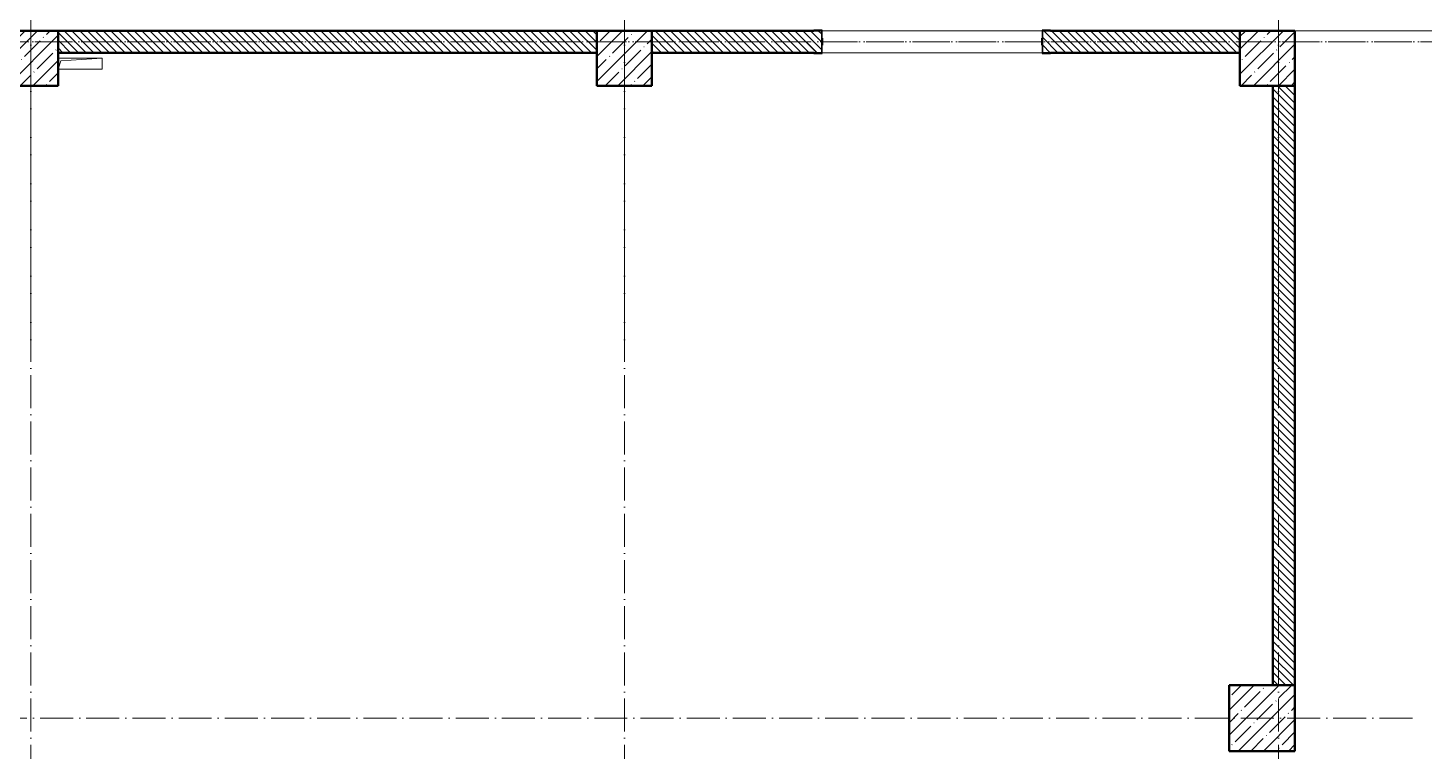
# Model space of a CAD drawing. Header units: millimetres. Extents: x -12989 to 629078, y -109036 to 555275.
# Drawn here: x 120985 to 133684, y 100095 to 106670 of the extents above; entities that cross this region are included whole.
import ezdxf

# ---------------------------------------------------------------- set-up
doc = ezdxf.new("R2010")
doc.units = ezdxf.units.MM
doc.linetypes.add('50_200_ШТРИХ_1Т_ш5_п1_п1_', pattern=[700, 500, -100, 0, -100])
for name, color, linetype, lineweight in [('A-FLOR-____-OTLN', 7, 'Continuous', 9), ('A-GENM-____-MCUT', 7, 'Continuous', 25), ('A-GENM-____-OTLN', 7, 'Continuous', 9), ('A-GENM-____-OTLN-1', 7, 'Continuous', 25), ('A-WALL-____-MCUT', 7, 'Continuous', 13), ('A-WALL-____-MCUT-2', 7, 'Continuous', 50), ('A-WALL-____-PATT-1', 7, 'Continuous', 9), ('I-WALL-____-OTLN', 7, 'Continuous', 9), ('S-COLS-____-MCUT', 7, 'Continuous', 50), ('S-COLS-____-OTLN', 7, 'Continuous', 9), ('S-GRID-____-OTLN-1', 7, '50_200_ШТРИХ_1Т_ш5_п1_п1_', 9)]:
    doc.layers.add(name, color=color, linetype=linetype, lineweight=lineweight)
pattern_1 = [(135, (43259.71, 63713.66), (-35.35534, -35.35534), [])]
pattern_2 = [(45, (-89000, -42681.04), (-114.04925, 114.04925), []), (45, (-88885.95, -42681.04), (-114.04925, 114.04925), [201.613, -40.323, 3.353, -36.97])]
pattern_3 = [(45, (-77750, -42681.04), (-114.04925, 114.04925), []), (45, (-77635.95, -42681.04), (-114.04925, 114.04925), [201.613, -40.323, 3.353, -36.97])]
pattern_4 = [(45, (-83150, -42681.04), (-114.04925, 114.04925), []), (45, (-83035.95, -42681.04), (-114.04925, 114.04925), [201.613, -40.323, 3.353, -36.97])]
pattern_5 = [(135, (43259.71, 63713.66), (-35.35534, -35.35534), [])]

# ---------------------------------------------------------------- blocks, each defined once
blk = doc.blocks.new('BSC_Колонна _Прямоугольная - 500х500-V32-АР1_План отверстий 2 этажа в осях 1-64_Ю-ЯЯ')
at = {"layer": 'S-COLS-____-OTLN'}
h = blk.add_hatch(dxfattribs=at)
h.set_pattern_fill('FP_42', color=256, style=0, pattern_type=2)
h.set_pattern_definition(pattern_2)
h.paths.add_polyline_path([(-250, -250), (250, -250), (250, 250), (-250, 250)], flags=0)
at = {"layer": 'S-COLS-____-MCUT'}
for p, q in [((250, 250), (-250, 250)), ((-250, 250), (-250, -250)), ((250, -250), (250, 250)), ((-250, -250), (250, -250))]:
    blk.add_line(p, q, dxfattribs=at)
blk = doc.blocks.new('BSC_Колонна _Прямоугольная - 500х500-V33-АР1_План отверстий 2 этажа в осях 1-64_Ю-ЯЯ')
at = {"layer": 'S-COLS-____-OTLN'}
h = blk.add_hatch(dxfattribs=at)
h.set_pattern_fill('FP_43', color=256, style=0, pattern_type=2)
h.set_pattern_definition(pattern_3)
h.paths.add_polyline_path([(-250, -250), (250, -250), (250, 250), (-250, 250)], flags=0)
at = {"layer": 'S-COLS-____-MCUT'}
for p, q in [((250, 250), (-250, 250)), ((-250, 250), (-250, -250)), ((250, -250), (250, 250)), ((-250, -250), (250, -250))]:
    blk.add_line(p, q, dxfattribs=at)
blk = doc.blocks.new('BSC_Колонна _Прямоугольная - 500х500-V34-АР1_План отверстий 2 этажа в осях 1-64_Ю-ЯЯ')
at = {"layer": 'S-COLS-____-OTLN'}
h = blk.add_hatch(dxfattribs=at)
h.set_pattern_fill('FP_44', color=256, style=0, pattern_type=2)
h.set_pattern_definition(pattern_4)
h.paths.add_polyline_path([(-250, -250), (250, -250), (250, 250), (-250, 250)], flags=0)
at = {"layer": 'S-COLS-____-MCUT'}
for p, q in [((250, 250), (-250, 250)), ((-250, 250), (-250, -250)), ((250, -250), (250, 250)), ((-250, -250), (250, -250))]:
    blk.add_line(p, q, dxfattribs=at)
blk = doc.blocks.new('Фахверк_СКБ_Уголок - 200_3380-28509457-АР1_План отверстий 2 этажа в осях 1-64_Ю-ЯЯ')
at = {"layer": 'A-GENM-____-MCUT'}
for p, q in [((200, 156), (125, 156)), ((125, 156), (125, 81)), ((131, 81), (131, 150)), ((131, 150), (200, 150)), ((200, 150), (200, 156)), ((125, 81), (131, 81)), ((131, 19), (125, 19)), ((125, 19), (125, -56)), ((131, -50), (131, 19)), ((125, -56), (200, -56)), ((200, -50), (131, -50)), ((200, -56), (200, -50))]:
    blk.add_line(p, q, dxfattribs=at)
blk = doc.blocks.new('154_Стойка_СКБ_Уголок - СМ-2180_200-28268025-АР1_План отверстий 2 этажа в осях 1-64_Ю-ЯЯ')
at = {"layer": 'A-GENM-____-MCUT'}
for p, q in [((125, 156), (125, 81)), ((200, 156), (125, 156)), ((131, 81), (131, 150)), ((131, 150), (200, 150)), ((200, 150), (200, 156)), ((125, 81), (131, 81)), ((131, 19), (125, 19)), ((125, 19), (125, -56)), ((131, -50), (131, 19)), ((125, -56), (200, -56)), ((200, -50), (131, -50)), ((200, -56), (200, -50))]:
    blk.add_line(p, q, dxfattribs=at)
blk = doc.blocks.new('AR_Отверстие прямоугольное _в плите_ - AR_Отверстие прямоугольное _в плите_-30511579-АР1_План отверстий 2 этажа в осях 1-64_Ю-ЯЯ')
at = {"layer": 'A-GENM-____-OTLN'}
for p, q in [((200, 50), (-200, 50)), ((-200, -50), (-175, 25)), ((-175, 25), (200, 50)), ((200, -50), (200, 50)), ((-200, -50), (200, -50))]:
    blk.add_line(p, q, dxfattribs=at)
blk = doc.blocks.new('BSC_Колонна _Прямоугольная - 500х500-25642906-АР1_План отверстий 2 этажа в осях 1-64_А-ГГ')
at = {"layer": 'S-COLS-____-OTLN'}
h = blk.add_hatch(dxfattribs=at)
h.set_pattern_fill('FP_35', color=256, style=0, pattern_type=2)
h.set_pattern_definition(pattern_2)
h.paths.add_polyline_path([(-250, -250), (250, -250), (250, 250), (-250, 250)], flags=0)
at = {"layer": 'S-COLS-____-MCUT'}
for p, q in [((250, 250), (-250, 250)), ((-250, 250), (-250, -250)), ((250, -250), (250, 250)), ((-250, -250), (250, -250))]:
    blk.add_line(p, q, dxfattribs=at)
blk = doc.blocks.new('BSC_Колонна _Прямоугольная - 600х600-26981669-АР1_План отверстий 2 этажа в осях 1-64_А-ГГ')
at = {"layer": 'S-COLS-____-OTLN'}
h = blk.add_hatch(dxfattribs=at)
h.set_pattern_fill('FP_41', color=256, style=0, pattern_type=2)
h.set_pattern_definition([(45, (-88950, -36681.04), (-114.04925, 114.04925), []), (45, (-88835.95, -36681.04), (-114.04925, 114.04925), [201.613, -40.323, 3.353, -36.97])])
h.paths.add_polyline_path([(-300, -300), (300, -300), (300, 300), (-300, 300)], flags=0)
at = {"layer": 'S-COLS-____-MCUT'}
for p, q in [((300, 300), (-300, 300)), ((-300, 300), (-300, -300)), ((300, -300), (300, 300)), ((-300, -300), (300, -300))]:
    blk.add_line(p, q, dxfattribs=at)
blk = doc.blocks.new('BSC_Колонна _Прямоугольная - 500х500-V16-АР1_План отверстий 2 этажа в осях 1-64_А-ГГ')
at = {"layer": 'S-COLS-____-OTLN'}
h = blk.add_hatch(dxfattribs=at)
h.set_pattern_fill('FP_45', color=256, style=0, pattern_type=2)
h.set_pattern_definition(pattern_3)
h.paths.add_polyline_path([(-250, -250), (250, -250), (250, 250), (-250, 250)], flags=0)
at = {"layer": 'S-COLS-____-MCUT'}
for p, q in [((250, 250), (-250, 250)), ((-250, 250), (-250, -250)), ((250, -250), (250, 250)), ((-250, -250), (250, -250))]:
    blk.add_line(p, q, dxfattribs=at)
blk = doc.blocks.new('BSC_Колонна _Прямоугольная - 500х500-V17-АР1_План отверстий 2 этажа в осях 1-64_А-ГГ')
at = {"layer": 'S-COLS-____-OTLN'}
h = blk.add_hatch(dxfattribs=at)
h.set_pattern_fill('FP_46', color=256, style=0, pattern_type=2)
h.set_pattern_definition(pattern_4)
h.paths.add_polyline_path([(-250, -250), (250, -250), (250, 250), (-250, 250)], flags=0)
at = {"layer": 'S-COLS-____-MCUT'}
for p, q in [((250, 250), (-250, 250)), ((-250, 250), (-250, -250)), ((250, -250), (250, 250)), ((-250, -250), (250, -250))]:
    blk.add_line(p, q, dxfattribs=at)
blk = doc.blocks.new('Фахверк_СКБ_Уголок - 200_3380-28509457-АР1_План отверстий 2 этажа в осях 1-64_А-ГГ')
at = {"layer": 'A-GENM-____-MCUT'}
for p, q in [((200, 156), (125, 156)), ((125, 156), (125, 81)), ((131, 81), (131, 150)), ((131, 150), (200, 150)), ((200, 150), (200, 156)), ((125, 81), (131, 81)), ((131, 19), (125, 19)), ((125, 19), (125, -56)), ((131, -50), (131, 19)), ((125, -56), (200, -56)), ((200, -50), (131, -50)), ((200, -56), (200, -50))]:
    blk.add_line(p, q, dxfattribs=at)
blk = doc.blocks.new('154_Стойка_СКБ_Уголок - СМ-2180_200-28268025-АР1_План отверстий 2 этажа в осях 1-64_А-ГГ')
at = {"layer": 'A-GENM-____-MCUT'}
for p, q in [((125, 156), (125, 81)), ((200, 156), (125, 156)), ((131, 81), (131, 150)), ((131, 150), (200, 150)), ((200, 150), (200, 156)), ((125, 81), (131, 81)), ((131, 19), (125, 19)), ((125, 19), (125, -56)), ((131, -50), (131, 19)), ((125, -56), (200, -56)), ((200, -50), (131, -50)), ((200, -56), (200, -50))]:
    blk.add_line(p, q, dxfattribs=at)
blk = doc.blocks.new('AR_Отверстие прямоугольное _в плите_ - AR_Отверстие прямоугольное _в плите_-30511579-АР1_План отверстий 2 этажа в осях 1-64_А-ГГ')
at = {"layer": 'A-GENM-____-OTLN'}
for p, q in [((200, 50), (-200, 50)), ((-200, -50), (-175, 25)), ((-175, 25), (200, 50)), ((200, -50), (200, 50)), ((-200, -50), (200, -50))]:
    blk.add_line(p, q, dxfattribs=at)
blk = doc.blocks.new('2этаж')
at = {"layer": 'S-GRID-____-OTLN-1', "color": 251, "ltscale": 0.6, "true_color": 0x636466}
for p, q in [((62158.3, 549908.8), (62158.3, 498997)), ((67558.3, 549908.8), (67558.3, 498997)), ((73508.3, 549908.8), (73508.3, 498997)), ((62158.3, 508896.9), (62158.3, 467585.8)), ((67558.3, 508896.9), (67558.3, 470838.7)), ((73508.3, 508896.9), (73508.3, 454533.3)), ((51735.1, 501847), (88482.7, 501847)), ((53374.4, 501847), (88482.7, 501847)), ((74727.1, 495697), (51735.1, 495697))]:
    blk.add_line(p, q, dxfattribs=at)

msp = doc.modelspace()

# ---------------------------------------------------------------- hatches: boundary and pattern name
at = {"layer": 'A-WALL-____-PATT-1'}
h = msp.add_hatch(dxfattribs=at)
h.set_pattern_fill('FP_6', color=256, style=0, pattern_type=2)
h.set_pattern_definition(pattern_1)
h.paths.add_polyline_path([(126159.7115, 106444.7006), (126159.7115, 106644.7006), (121259.7115, 106644.7006), (121259.7115, 106444.7006), (124549.5611, 106444.7006)], flags=0)
h = msp.add_hatch(dxfattribs=at)
h.set_pattern_fill('FP_6', color=256, style=0, pattern_type=2)
h.set_pattern_definition(pattern_5)
h.paths.add_polyline_path([(126159.7115, 106444.7006), (126159.7115, 106644.7006), (121259.7115, 106644.7006), (121259.7115, 106444.7006), (124549.3791, 106444.7006)], flags=0)
h = msp.add_hatch(dxfattribs=at)
h.set_pattern_fill('FP_6', color=256, style=0, pattern_type=2)
h.set_pattern_definition(pattern_1)
h.paths.add_polyline_path([(132009.7115, 106444.7006), (132009.7115, 106644.7006), (130215.7115, 106644.7006), (130215.7115, 106575.7006), (130209.7115, 106575.7006), (130209.7115, 106513.7006), (130215.7115, 106513.7006), (130215.7115, 106444.7006), (131619.5637, 106444.7006)], flags=0)
h.paths.add_polyline_path([(128084.5624, 106444.7006), (128203.7115, 106445.4748), (128203.7115, 106513.7006), (128209.7115, 106513.7006), (128209.7115, 106575.7006), (128203.7115, 106575.7006), (128203.7115, 106644.7006), (126659.7115, 106644.7006), (126659.7115, 106444.7006)], flags=0)
h = msp.add_hatch(dxfattribs=at)
h.set_pattern_fill('FP_6', color=256, style=0, pattern_type=2)
h.set_pattern_definition(pattern_5)
h.paths.add_polyline_path([(132009.7115, 106444.7006), (132009.7115, 106644.7006), (130215.7115, 106644.7006), (130215.7115, 106575.7006), (130209.7115, 106575.7006), (130209.7115, 106513.7006), (130215.7115, 106513.7006), (130215.7115, 106444.7006), (131619.2363, 106444.7006)], flags=0)
h.paths.add_polyline_path([(128203.7115, 106444.7006), (128203.7115, 106513.7006), (128209.7115, 106513.7006), (128209.7115, 106575.7006), (128203.7115, 106575.7006), (128203.7115, 106644.7006), (126659.7115, 106644.7006), (126659.7115, 106444.7006), (128134.7115, 106444.7006)], flags=0)
h = msp.add_hatch(dxfattribs=at)
h.set_pattern_fill('FP_6', color=256, style=0, pattern_type=2)
h.set_pattern_definition(pattern_1)
h.paths.add_polyline_path([(132509.7115, 105194.7006), (132509.7115, 106144.7006), (132309.7115, 106144.7006), (132309.7115, 105194.7006)], flags=0)
h = msp.add_hatch(dxfattribs=at)
h.set_pattern_fill('FP_6', color=256, style=0, pattern_type=2)
h.set_pattern_definition(pattern_5)
h.paths.add_polyline_path([(132509.7115, 100694.7006), (132509.7115, 106144.7006), (132309.7115, 106144.7006), (132309.7115, 100694.7006)], flags=0)

# ---------------------------------------------------------------- linework, layer by layer
at = {"layer": 'A-FLOR-____-OTLN'}
msp.add_line((135959.7115, 106644.7006), (132509.7115, 106644.7006), dxfattribs=at)
msp.add_line((135959.7115, 106644.7006), (132509.7115, 106644.7006), dxfattribs=at)
at = {"layer": 'A-WALL-____-MCUT'}
for p, q in [((126159.7115, 106644.7006), (121259.7115, 106644.7006)), ((128134.7115, 106644.7006), (126659.7115, 106644.7006)), ((128209.7115, 106513.7006), (128209.7115, 106575.7006)), ((130209.7115, 106575.7006), (130209.7115, 106513.7006)), ((132009.7115, 106644.7006), (130284.7115, 106644.7006)), ((121259.7115, 106444.7006), (126159.7115, 106444.7006)), ((126659.7115, 106444.7006), (128134.7115, 106444.7006)), ((130284.7115, 106444.7006), (132009.7115, 106444.7006)), ((132309.7115, 106144.7006), (132309.7115, 105194.7006)), ((132509.7115, 105194.7006), (132509.7115, 106144.7006))]:
    msp.add_line(p, q, dxfattribs=at)
at = {"layer": 'A-WALL-____-MCUT-2'}
for p, q in [((126159.7115, 106644.7006), (121259.7115, 106644.7006)), ((128134.7115, 106644.7006), (126659.7115, 106644.7006)), ((128209.7115, 106513.7006), (128209.7115, 106575.7006)), ((130209.7115, 106575.7006), (130209.7115, 106513.7006)), ((132009.7115, 106644.7006), (130284.7115, 106644.7006)), ((121259.7115, 106444.7006), (126159.7115, 106444.7006)), ((126659.7115, 106444.7006), (128134.7115, 106444.7006)), ((130284.7115, 106444.7006), (132009.7115, 106444.7006)), ((132309.7115, 106144.7006), (132309.7115, 100694.7006)), ((132509.7115, 100694.7006), (132509.7115, 106144.7006))]:
    msp.add_line(p, q, dxfattribs=at)
at = {"layer": 'I-WALL-____-OTLN'}
for p, q in [((128209.7115, 106644.7006), (130209.7115, 106644.7006)), ((128209.7115, 106644.7006), (130209.7115, 106644.7006)), ((130209.7115, 106444.7006), (128209.7115, 106444.7006)), ((130209.7115, 106444.7006), (128209.7115, 106444.7006))]:
    msp.add_line(p, q, dxfattribs=at)

# ---------------------------------------------------------------- block references
msp.add_blockref('2этаж', (58851.3748, -395302.2823))
at = {"layer": 'A-GENM-____-OTLN'}
for name in ['AR_Отверстие прямоугольное _в плите_ - AR_Отверстие прямоугольное _в плите_-30511579-АР1_План отверстий 2 этажа в осях 1-64_Ю-ЯЯ', 'AR_Отверстие прямоугольное _в плите_ - AR_Отверстие прямоугольное _в плите_-30511579-АР1_План отверстий 2 этажа в осях 1-64_А-ГГ']:
    msp.add_blockref(name, (121459.7115, 106344.7006), dxfattribs=at)
at = {"layer": 'A-GENM-____-OTLN-1', "rotation": 180}
for name in ['Фахверк_СКБ_Уголок - 200_3380-28509457-АР1_План отверстий 2 этажа в осях 1-64_Ю-ЯЯ', 'Фахверк_СКБ_Уголок - 200_3380-28509457-АР1_План отверстий 2 этажа в осях 1-64_А-ГГ']:
    msp.add_blockref(name, (128334.7115, 106594.7006), dxfattribs=at)
at = {"layer": 'A-GENM-____-OTLN-1'}
for name in ['154_Стойка_СКБ_Уголок - СМ-2180_200-28268025-АР1_План отверстий 2 этажа в осях 1-64_Ю-ЯЯ', '154_Стойка_СКБ_Уголок - СМ-2180_200-28268025-АР1_План отверстий 2 этажа в осях 1-64_А-ГГ']:
    msp.add_blockref(name, (130084.7115, 106494.7006), dxfattribs=at)
at = {"layer": 'S-COLS-____-OTLN'}
for name, p in [('BSC_Колонна _Прямоугольная - 500х500-V33-АР1_План отверстий 2 этажа в осях 1-64_Ю-ЯЯ', (121009.7115, 106394.7006)), ('BSC_Колонна _Прямоугольная - 500х500-V16-АР1_План отверстий 2 этажа в осях 1-64_А-ГГ', (121009.7115, 106394.7006)), ('BSC_Колонна _Прямоугольная - 500х500-V34-АР1_План отверстий 2 этажа в осях 1-64_Ю-ЯЯ', (126409.7115, 106394.7006)), ('BSC_Колонна _Прямоугольная - 500х500-V17-АР1_План отверстий 2 этажа в осях 1-64_А-ГГ', (126409.7115, 106394.7006)), ('BSC_Колонна _Прямоугольная - 500х500-V32-АР1_План отверстий 2 этажа в осях 1-64_Ю-ЯЯ', (132259.7115, 106394.7006)), ('BSC_Колонна _Прямоугольная - 500х500-25642906-АР1_План отверстий 2 этажа в осях 1-64_А-ГГ', (132259.7115, 106394.7006)), ('BSC_Колонна _Прямоугольная - 600х600-26981669-АР1_План отверстий 2 этажа в осях 1-64_А-ГГ', (132209.7115, 100394.7006))]:
    msp.add_blockref(name, p, dxfattribs=at)

doc.saveas('drawing.dxf')
